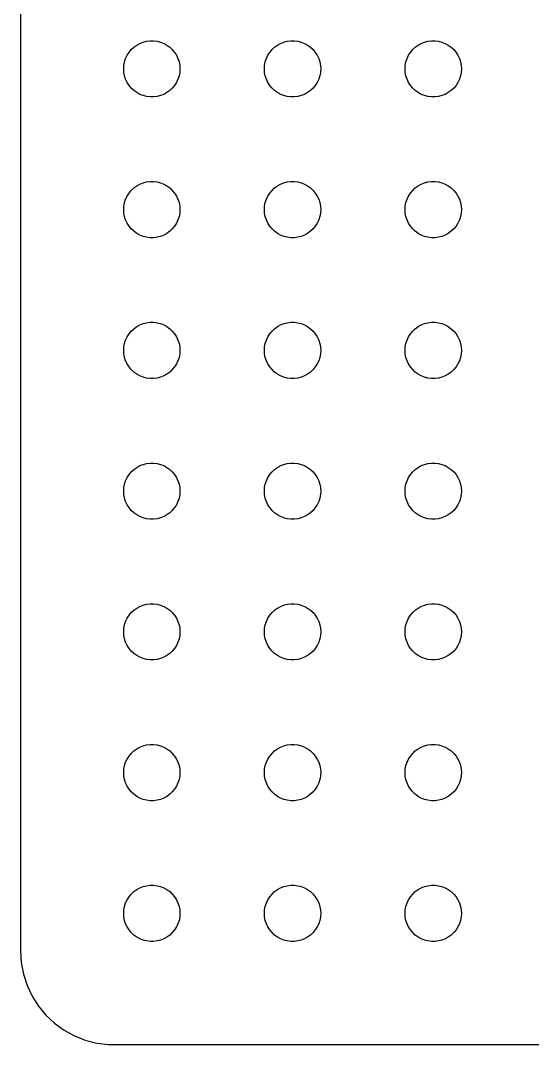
# Model space of a CAD drawing. Header units: metres. Extents: x -112 to 112, y -112 to 112.
# Drawn here: x -112 to -84.7, y -112 to -57.4 of the extents above; entities that cross this region are included whole.
import ezdxf

# ---------------------------------------------------------------- set-up
doc = ezdxf.new("R2010")
doc.units = ezdxf.units.M

msp = doc.modelspace()

# ---------------------------------------------------------------- linework, layer by layer
for p, q in [((-112, 107), (-112, -107)), ((-106.093, -58.9732), (-105.956, -58.8442)), ((-105.956, -58.8442), (-105.804, -58.7335)), ((-105.804, -58.7335), (-105.639, -58.6428)), ((-105.639, -58.6428), (-105.464, -58.5734)), ((-105.464, -58.5734), (-105.281, -58.5266)), ((-105.281, -58.5266), (-105.094, -58.503)), ((-105.094, -58.503), (-104.906, -58.503)), ((-104.906, -58.503), (-104.719, -58.5266)), ((-104.719, -58.5266), (-104.536, -58.5734)), ((-104.536, -58.5734), (-104.361, -58.6428)), ((-104.361, -58.6428), (-104.196, -58.7335)), ((-104.196, -58.7335), (-104.044, -58.8442)), ((-104.044, -58.8442), (-103.907, -58.9732)), ((-98.5934, -58.9732), (-98.4561, -58.8442)), ((-98.4561, -58.8442), (-98.3037, -58.7335)), ((-98.3037, -58.7335), (-98.1387, -58.6428)), ((-98.1387, -58.6428), (-97.9635, -58.5734)), ((-97.9635, -58.5734), (-97.7811, -58.5266)), ((-97.7811, -58.5266), (-97.5942, -58.503)), ((-97.5942, -58.503), (-97.4058, -58.503)), ((-97.4058, -58.503), (-97.2189, -58.5266)), ((-97.2189, -58.5266), (-97.0365, -58.5734)), ((-97.0365, -58.5734), (-96.8613, -58.6428)), ((-96.8613, -58.6428), (-96.6963, -58.7335)), ((-96.6963, -58.7335), (-96.5439, -58.8442)), ((-96.5439, -58.8442), (-96.4065, -58.9732)), ((-91.0934, -58.9732), (-90.9561, -58.8442)), ((-90.9561, -58.8442), (-90.8037, -58.7335)), ((-90.8037, -58.7335), (-90.6387, -58.6428)), ((-90.6387, -58.6428), (-90.4635, -58.5734)), ((-90.4635, -58.5734), (-90.2811, -58.5266)), ((-90.2811, -58.5266), (-90.0942, -58.503)), ((-90.0942, -58.503), (-89.9058, -58.503)), ((-89.9058, -58.503), (-89.7189, -58.5266)), ((-89.7189, -58.5266), (-89.5365, -58.5734)), ((-89.5365, -58.5734), (-89.3613, -58.6428)), ((-89.3613, -58.6428), (-89.1963, -58.7335)), ((-89.1963, -58.7335), (-89.0439, -58.8442)), ((-89.0439, -58.8442), (-88.9065, -58.9732)), ((-106.453, -59.627), (-106.395, -59.4478)), ((-106.395, -59.4478), (-106.314, -59.2774)), ((-106.314, -59.2774), (-106.214, -59.1183)), ((-106.214, -59.1183), (-106.093, -58.9732)), ((-103.907, -58.9732), (-103.786, -59.1183)), ((-103.786, -59.1183), (-103.686, -59.2774)), ((-103.686, -59.2774), (-103.605, -59.4478)), ((-103.605, -59.4478), (-103.547, -59.627)), ((-98.9529, -59.627), (-98.8947, -59.4478)), ((-98.8947, -59.4478), (-98.8145, -59.2774)), ((-98.8145, -59.2774), (-98.7135, -59.1183)), ((-98.7135, -59.1183), (-98.5934, -58.9732)), ((-96.4065, -58.9732), (-96.2865, -59.1183)), ((-96.2865, -59.1183), (-96.1855, -59.2774)), ((-96.1855, -59.2774), (-96.1053, -59.4478)), ((-96.1053, -59.4478), (-96.0471, -59.627)), ((-91.4529, -59.627), (-91.3947, -59.4478)), ((-91.3947, -59.4478), (-91.3145, -59.2774)), ((-91.3145, -59.2774), (-91.2135, -59.1183)), ((-91.2135, -59.1183), (-91.0934, -58.9732)), ((-88.9065, -58.9732), (-88.7865, -59.1183)), ((-88.7865, -59.1183), (-88.6855, -59.2774)), ((-88.6855, -59.2774), (-88.6053, -59.4478)), ((-88.6053, -59.4478), (-88.5471, -59.627)), ((-106.5, -60), (-106.488, -59.812)), ((-106.488, -60.188), (-106.5, -60)), ((-106.488, -59.812), (-106.453, -59.627)), ((-103.547, -59.627), (-103.512, -59.812)), ((-103.512, -59.812), (-103.5, -60)), ((-103.5, -60), (-103.512, -60.188)), ((-99, -60), (-98.9882, -59.812)), ((-98.9882, -60.188), (-99, -60)), ((-98.9882, -59.812), (-98.9529, -59.627)), ((-96.0471, -59.627), (-96.0118, -59.812)), ((-96.0118, -59.812), (-96, -60)), ((-96, -60), (-96.0118, -60.188)), ((-91.5, -60), (-91.4882, -59.812)), ((-91.4882, -60.188), (-91.5, -60)), ((-91.4882, -59.812), (-91.4529, -59.627)), ((-88.5471, -59.627), (-88.5118, -59.812)), ((-88.5118, -59.812), (-88.5, -60)), ((-88.5, -60), (-88.5118, -60.188)), ((-106.453, -60.373), (-106.488, -60.188)), ((-106.395, -60.5522), (-106.453, -60.373)), ((-106.314, -60.7226), (-106.395, -60.5522)), ((-103.605, -60.5522), (-103.686, -60.7226)), ((-103.547, -60.373), (-103.605, -60.5522)), ((-103.512, -60.188), (-103.547, -60.373)), ((-98.9529, -60.373), (-98.9882, -60.188)), ((-98.8947, -60.5522), (-98.9529, -60.373)), ((-98.8145, -60.7226), (-98.8947, -60.5522)), ((-96.1053, -60.5522), (-96.1855, -60.7226)), ((-96.0471, -60.373), (-96.1053, -60.5522)), ((-96.0118, -60.188), (-96.0471, -60.373)), ((-91.4529, -60.373), (-91.4882, -60.188)), ((-91.3947, -60.5522), (-91.4529, -60.373)), ((-91.3145, -60.7226), (-91.3947, -60.5522)), ((-88.6053, -60.5522), (-88.6855, -60.7226)), ((-88.5471, -60.373), (-88.6053, -60.5522)), ((-88.5118, -60.188), (-88.5471, -60.373)), ((-106.214, -60.8817), (-106.314, -60.7226)), ((-106.093, -61.0268), (-106.214, -60.8817)), ((-105.956, -61.1558), (-106.093, -61.0268)), ((-103.907, -61.0268), (-104.044, -61.1558)), ((-103.786, -60.8817), (-103.907, -61.0268)), ((-103.686, -60.7226), (-103.786, -60.8817)), ((-98.7135, -60.8817), (-98.8145, -60.7226)), ((-98.5934, -61.0268), (-98.7135, -60.8817)), ((-98.4561, -61.1558), (-98.5934, -61.0268)), ((-96.4065, -61.0268), (-96.5439, -61.1558)), ((-96.2865, -60.8817), (-96.4065, -61.0268)), ((-96.1855, -60.7226), (-96.2865, -60.8817)), ((-91.2135, -60.8817), (-91.3145, -60.7226)), ((-91.0934, -61.0268), (-91.2135, -60.8817)), ((-90.9561, -61.1558), (-91.0934, -61.0268)), ((-88.9065, -61.0268), (-89.0439, -61.1558)), ((-88.7865, -60.8817), (-88.9065, -61.0268)), ((-88.6855, -60.7226), (-88.7865, -60.8817)), ((-105.804, -61.2665), (-105.956, -61.1558)), ((-105.639, -61.3572), (-105.804, -61.2665)), ((-105.464, -61.4266), (-105.639, -61.3572)), ((-105.281, -61.4734), (-105.464, -61.4266)), ((-105.094, -61.497), (-105.281, -61.4734)), ((-104.906, -61.497), (-105.094, -61.497)), ((-104.719, -61.4734), (-104.906, -61.497)), ((-104.536, -61.4266), (-104.719, -61.4734)), ((-104.361, -61.3572), (-104.536, -61.4266)), ((-104.196, -61.2665), (-104.361, -61.3572)), ((-104.044, -61.1558), (-104.196, -61.2665)), ((-98.3037, -61.2665), (-98.4561, -61.1558)), ((-98.1387, -61.3572), (-98.3037, -61.2665)), ((-97.9635, -61.4266), (-98.1387, -61.3572)), ((-97.7811, -61.4734), (-97.9635, -61.4266)), ((-97.5942, -61.497), (-97.7811, -61.4734)), ((-97.4058, -61.497), (-97.5942, -61.497)), ((-97.2189, -61.4734), (-97.4058, -61.497)), ((-97.0365, -61.4266), (-97.2189, -61.4734)), ((-96.8613, -61.3572), (-97.0365, -61.4266)), ((-96.6963, -61.2665), (-96.8613, -61.3572)), ((-96.5439, -61.1558), (-96.6963, -61.2665)), ((-90.8037, -61.2665), (-90.9561, -61.1558)), ((-90.6387, -61.3572), (-90.8037, -61.2665)), ((-90.4635, -61.4266), (-90.6387, -61.3572)), ((-90.2811, -61.4734), (-90.4635, -61.4266)), ((-90.0942, -61.497), (-90.2811, -61.4734)), ((-89.9058, -61.497), (-90.0942, -61.497)), ((-89.7189, -61.4734), (-89.9058, -61.497)), ((-89.5365, -61.4266), (-89.7189, -61.4734)), ((-89.3613, -61.3572), (-89.5365, -61.4266)), ((-89.1963, -61.2665), (-89.3613, -61.3572)), ((-89.0439, -61.1558), (-89.1963, -61.2665)), ((-105.464, -66.0734), (-105.281, -66.0266)), ((-105.281, -66.0266), (-105.094, -66.003)), ((-105.094, -66.003), (-104.906, -66.003)), ((-104.906, -66.003), (-104.719, -66.0266)), ((-104.719, -66.0266), (-104.536, -66.0734)), ((-97.9635, -66.0734), (-97.7811, -66.0266)), ((-97.7811, -66.0266), (-97.5942, -66.003)), ((-97.5942, -66.003), (-97.4058, -66.003)), ((-97.4058, -66.003), (-97.2189, -66.0266)), ((-97.2189, -66.0266), (-97.0365, -66.0734)), ((-90.4635, -66.0734), (-90.2811, -66.0266)), ((-90.2811, -66.0266), (-90.0942, -66.003)), ((-90.0942, -66.003), (-89.9058, -66.003)), ((-89.9058, -66.003), (-89.7189, -66.0266)), ((-89.7189, -66.0266), (-89.5365, -66.0734)), ((-106.214, -66.6183), (-106.093, -66.4732)), ((-106.093, -66.4732), (-105.956, -66.3442)), ((-105.956, -66.3442), (-105.804, -66.2335)), ((-105.804, -66.2335), (-105.639, -66.1428)), ((-105.639, -66.1428), (-105.464, -66.0734)), ((-104.536, -66.0734), (-104.361, -66.1428)), ((-104.361, -66.1428), (-104.196, -66.2335)), ((-104.196, -66.2335), (-104.044, -66.3442)), ((-104.044, -66.3442), (-103.907, -66.4732)), ((-103.907, -66.4732), (-103.786, -66.6183)), ((-98.7135, -66.6183), (-98.5934, -66.4732)), ((-98.5934, -66.4732), (-98.4561, -66.3442)), ((-98.4561, -66.3442), (-98.3037, -66.2335)), ((-98.3037, -66.2335), (-98.1387, -66.1428)), ((-98.1387, -66.1428), (-97.9635, -66.0734)), ((-97.0365, -66.0734), (-96.8613, -66.1428)), ((-96.8613, -66.1428), (-96.6963, -66.2335)), ((-96.6963, -66.2335), (-96.5439, -66.3442)), ((-96.5439, -66.3442), (-96.4065, -66.4732)), ((-96.4065, -66.4732), (-96.2865, -66.6183)), ((-91.2135, -66.6183), (-91.0934, -66.4732)), ((-91.0934, -66.4732), (-90.9561, -66.3442)), ((-90.9561, -66.3442), (-90.8037, -66.2335)), ((-90.8037, -66.2335), (-90.6387, -66.1428)), ((-90.6387, -66.1428), (-90.4635, -66.0734)), ((-89.5365, -66.0734), (-89.3613, -66.1428)), ((-89.3613, -66.1428), (-89.1963, -66.2335)), ((-89.1963, -66.2335), (-89.0439, -66.3442)), ((-89.0439, -66.3442), (-88.9065, -66.4732)), ((-88.9065, -66.4732), (-88.7865, -66.6183)), ((-106.453, -67.127), (-106.395, -66.9478)), ((-106.395, -66.9478), (-106.314, -66.7774)), ((-106.314, -66.7774), (-106.214, -66.6183)), ((-103.786, -66.6183), (-103.686, -66.7774)), ((-103.686, -66.7774), (-103.605, -66.9478)), ((-103.605, -66.9478), (-103.547, -67.127)), ((-98.9529, -67.127), (-98.8947, -66.9478)), ((-98.8947, -66.9478), (-98.8145, -66.7774)), ((-98.8145, -66.7774), (-98.7135, -66.6183)), ((-96.2865, -66.6183), (-96.1855, -66.7774)), ((-96.1855, -66.7774), (-96.1053, -66.9478)), ((-96.1053, -66.9478), (-96.0471, -67.127)), ((-91.4529, -67.127), (-91.3947, -66.9478)), ((-91.3947, -66.9478), (-91.3145, -66.7774)), ((-91.3145, -66.7774), (-91.2135, -66.6183)), ((-88.7865, -66.6183), (-88.6855, -66.7774)), ((-88.6855, -66.7774), (-88.6053, -66.9478)), ((-88.6053, -66.9478), (-88.5471, -67.127)), ((-106.5, -67.5), (-106.488, -67.312)), ((-106.488, -67.688), (-106.5, -67.5)), ((-106.488, -67.312), (-106.453, -67.127)), ((-103.547, -67.127), (-103.512, -67.312)), ((-103.512, -67.312), (-103.5, -67.5)), ((-103.5, -67.5), (-103.512, -67.688)), ((-99, -67.5), (-98.9882, -67.312)), ((-98.9882, -67.688), (-99, -67.5)), ((-98.9882, -67.312), (-98.9529, -67.127)), ((-96.0471, -67.127), (-96.0118, -67.312)), ((-96.0118, -67.312), (-96, -67.5)), ((-96, -67.5), (-96.0118, -67.688)), ((-91.5, -67.5), (-91.4882, -67.312)), ((-91.4882, -67.688), (-91.5, -67.5)), ((-91.4882, -67.312), (-91.4529, -67.127)), ((-88.5471, -67.127), (-88.5118, -67.312)), ((-88.5118, -67.312), (-88.5, -67.5)), ((-88.5, -67.5), (-88.5118, -67.688)), ((-106.453, -67.873), (-106.488, -67.688)), ((-106.395, -68.0522), (-106.453, -67.873)), ((-106.314, -68.2226), (-106.395, -68.0522)), ((-103.605, -68.0522), (-103.686, -68.2226)), ((-103.547, -67.873), (-103.605, -68.0522)), ((-103.512, -67.688), (-103.547, -67.873)), ((-98.9529, -67.873), (-98.9882, -67.688)), ((-98.8947, -68.0522), (-98.9529, -67.873)), ((-98.8145, -68.2226), (-98.8947, -68.0522)), ((-96.1053, -68.0522), (-96.1855, -68.2226)), ((-96.0471, -67.873), (-96.1053, -68.0522)), ((-96.0118, -67.688), (-96.0471, -67.873)), ((-91.4529, -67.873), (-91.4882, -67.688)), ((-91.3947, -68.0522), (-91.4529, -67.873)), ((-91.3145, -68.2226), (-91.3947, -68.0522)), ((-88.6053, -68.0522), (-88.6855, -68.2226)), ((-88.5471, -67.873), (-88.6053, -68.0522)), ((-88.5118, -67.688), (-88.5471, -67.873)), ((-106.214, -68.3817), (-106.314, -68.2226)), ((-106.093, -68.5268), (-106.214, -68.3817)), ((-105.956, -68.6558), (-106.093, -68.5268)), ((-105.804, -68.7665), (-105.956, -68.6558)), ((-104.044, -68.6558), (-104.196, -68.7665)), ((-103.907, -68.5268), (-104.044, -68.6558)), ((-103.786, -68.3817), (-103.907, -68.5268)), ((-103.686, -68.2226), (-103.786, -68.3817)), ((-98.7135, -68.3817), (-98.8145, -68.2226)), ((-98.5934, -68.5268), (-98.7135, -68.3817)), ((-98.4561, -68.6558), (-98.5934, -68.5268)), ((-98.3037, -68.7665), (-98.4561, -68.6558)), ((-96.5439, -68.6558), (-96.6963, -68.7665)), ((-96.4065, -68.5268), (-96.5439, -68.6558)), ((-96.2865, -68.3817), (-96.4065, -68.5268)), ((-96.1855, -68.2226), (-96.2865, -68.3817)), ((-91.2135, -68.3817), (-91.3145, -68.2226)), ((-91.0934, -68.5268), (-91.2135, -68.3817)), ((-90.9561, -68.6558), (-91.0934, -68.5268)), ((-90.8037, -68.7665), (-90.9561, -68.6558)), ((-89.0439, -68.6558), (-89.1963, -68.7665)), ((-88.9065, -68.5268), (-89.0439, -68.6558)), ((-88.7865, -68.3817), (-88.9065, -68.5268)), ((-88.6855, -68.2226), (-88.7865, -68.3817)), ((-105.639, -68.8572), (-105.804, -68.7665)), ((-105.464, -68.9266), (-105.639, -68.8572)), ((-105.281, -68.9734), (-105.464, -68.9266)), ((-105.094, -68.997), (-105.281, -68.9734)), ((-104.906, -68.997), (-105.094, -68.997)), ((-104.719, -68.9734), (-104.906, -68.997)), ((-104.536, -68.9266), (-104.719, -68.9734)), ((-104.361, -68.8572), (-104.536, -68.9266)), ((-104.196, -68.7665), (-104.361, -68.8572)), ((-98.1387, -68.8572), (-98.3037, -68.7665)), ((-97.9635, -68.9266), (-98.1387, -68.8572)), ((-97.7811, -68.9734), (-97.9635, -68.9266)), ((-97.5942, -68.997), (-97.7811, -68.9734)), ((-97.4058, -68.997), (-97.5942, -68.997)), ((-97.2189, -68.9734), (-97.4058, -68.997)), ((-97.0365, -68.9266), (-97.2189, -68.9734)), ((-96.8613, -68.8572), (-97.0365, -68.9266)), ((-96.6963, -68.7665), (-96.8613, -68.8572)), ((-90.6387, -68.8572), (-90.8037, -68.7665)), ((-90.4635, -68.9266), (-90.6387, -68.8572)), ((-90.2811, -68.9734), (-90.4635, -68.9266)), ((-90.0942, -68.997), (-90.2811, -68.9734)), ((-89.9058, -68.997), (-90.0942, -68.997)), ((-89.7189, -68.9734), (-89.9058, -68.997)), ((-89.5365, -68.9266), (-89.7189, -68.9734)), ((-89.3613, -68.8572), (-89.5365, -68.9266)), ((-89.1963, -68.7665), (-89.3613, -68.8572)), ((-105.804, -73.7335), (-105.639, -73.6428)), ((-105.639, -73.6428), (-105.464, -73.5734)), ((-105.464, -73.5734), (-105.281, -73.5266)), ((-105.281, -73.5266), (-105.094, -73.503)), ((-105.094, -73.503), (-104.906, -73.503)), ((-104.906, -73.503), (-104.719, -73.5266)), ((-104.719, -73.5266), (-104.536, -73.5734)), ((-104.536, -73.5734), (-104.361, -73.6428)), ((-104.361, -73.6428), (-104.196, -73.7335)), ((-98.3037, -73.7335), (-98.1387, -73.6428)), ((-98.1387, -73.6428), (-97.9635, -73.5734)), ((-97.9635, -73.5734), (-97.7811, -73.5266)), ((-97.7811, -73.5266), (-97.5942, -73.503)), ((-97.5942, -73.503), (-97.4058, -73.503)), ((-97.4058, -73.503), (-97.2189, -73.5266)), ((-97.2189, -73.5266), (-97.0365, -73.5734)), ((-97.0365, -73.5734), (-96.8613, -73.6428)), ((-96.8613, -73.6428), (-96.6963, -73.7335)), ((-90.8037, -73.7335), (-90.6387, -73.6428)), ((-90.6387, -73.6428), (-90.4635, -73.5734)), ((-90.4635, -73.5734), (-90.2811, -73.5266)), ((-90.2811, -73.5266), (-90.0942, -73.503)), ((-90.0942, -73.503), (-89.9058, -73.503)), ((-89.9058, -73.503), (-89.7189, -73.5266)), ((-89.7189, -73.5266), (-89.5365, -73.5734)), ((-89.5365, -73.5734), (-89.3613, -73.6428)), ((-89.3613, -73.6428), (-89.1963, -73.7335)), ((-106.314, -74.2774), (-106.214, -74.1183)), ((-106.214, -74.1183), (-106.093, -73.9732)), ((-106.093, -73.9732), (-105.956, -73.8442)), ((-105.956, -73.8442), (-105.804, -73.7335)), ((-104.196, -73.7335), (-104.044, -73.8442)), ((-104.044, -73.8442), (-103.907, -73.9732)), ((-103.907, -73.9732), (-103.786, -74.1183)), ((-103.786, -74.1183), (-103.686, -74.2774)), ((-98.8145, -74.2774), (-98.7135, -74.1183)), ((-98.7135, -74.1183), (-98.5934, -73.9732)), ((-98.5934, -73.9732), (-98.4561, -73.8442)), ((-98.4561, -73.8442), (-98.3037, -73.7335)), ((-96.6963, -73.7335), (-96.5439, -73.8442)), ((-96.5439, -73.8442), (-96.4065, -73.9732)), ((-96.4065, -73.9732), (-96.2865, -74.1183)), ((-96.2865, -74.1183), (-96.1855, -74.2774)), ((-91.3145, -74.2774), (-91.2135, -74.1183)), ((-91.2135, -74.1183), (-91.0934, -73.9732)), ((-91.0934, -73.9732), (-90.9561, -73.8442)), ((-90.9561, -73.8442), (-90.8037, -73.7335)), ((-89.1963, -73.7335), (-89.0439, -73.8442)), ((-89.0439, -73.8442), (-88.9065, -73.9732)), ((-88.9065, -73.9732), (-88.7865, -74.1183)), ((-88.7865, -74.1183), (-88.6855, -74.2774)), ((-106.488, -74.812), (-106.453, -74.627)), ((-106.453, -74.627), (-106.395, -74.4478)), ((-106.395, -74.4478), (-106.314, -74.2774)), ((-103.686, -74.2774), (-103.605, -74.4478)), ((-103.605, -74.4478), (-103.547, -74.627)), ((-103.547, -74.627), (-103.512, -74.812)), ((-98.9882, -74.812), (-98.9529, -74.627)), ((-98.9529, -74.627), (-98.8947, -74.4478)), ((-98.8947, -74.4478), (-98.8145, -74.2774)), ((-96.1855, -74.2774), (-96.1053, -74.4478)), ((-96.1053, -74.4478), (-96.0471, -74.627)), ((-96.0471, -74.627), (-96.0118, -74.812)), ((-91.4882, -74.812), (-91.4529, -74.627)), ((-91.4529, -74.627), (-91.3947, -74.4478)), ((-91.3947, -74.4478), (-91.3145, -74.2774)), ((-88.6855, -74.2774), (-88.6053, -74.4478)), ((-88.6053, -74.4478), (-88.5471, -74.627)), ((-88.5471, -74.627), (-88.5118, -74.812)), ((-106.5, -75), (-106.488, -74.812)), ((-106.488, -75.188), (-106.5, -75)), ((-106.453, -75.373), (-106.488, -75.188)), ((-103.512, -75.188), (-103.547, -75.373)), ((-103.512, -74.812), (-103.5, -75)), ((-103.5, -75), (-103.512, -75.188)), ((-99, -75), (-98.9882, -74.812)), ((-98.9882, -75.188), (-99, -75)), ((-98.9529, -75.373), (-98.9882, -75.188)), ((-96.0118, -75.188), (-96.0471, -75.373)), ((-96.0118, -74.812), (-96, -75)), ((-96, -75), (-96.0118, -75.188)), ((-91.5, -75), (-91.4882, -74.812)), ((-91.4882, -75.188), (-91.5, -75)), ((-91.4529, -75.373), (-91.4882, -75.188)), ((-88.5118, -75.188), (-88.5471, -75.373)), ((-88.5118, -74.812), (-88.5, -75)), ((-88.5, -75), (-88.5118, -75.188)), ((-106.395, -75.5522), (-106.453, -75.373)), ((-106.314, -75.7226), (-106.395, -75.5522)), ((-106.214, -75.8817), (-106.314, -75.7226)), ((-103.686, -75.7226), (-103.786, -75.8817)), ((-103.605, -75.5522), (-103.686, -75.7226)), ((-103.547, -75.373), (-103.605, -75.5522)), ((-98.8947, -75.5522), (-98.9529, -75.373)), ((-98.8145, -75.7226), (-98.8947, -75.5522)), ((-98.7135, -75.8817), (-98.8145, -75.7226)), ((-96.1855, -75.7226), (-96.2865, -75.8817)), ((-96.1053, -75.5522), (-96.1855, -75.7226)), ((-96.0471, -75.373), (-96.1053, -75.5522)), ((-91.3947, -75.5522), (-91.4529, -75.373)), ((-91.3145, -75.7226), (-91.3947, -75.5522)), ((-91.2135, -75.8817), (-91.3145, -75.7226)), ((-88.6855, -75.7226), (-88.7865, -75.8817)), ((-88.6053, -75.5522), (-88.6855, -75.7226)), ((-88.5471, -75.373), (-88.6053, -75.5522)), ((-106.093, -76.0268), (-106.214, -75.8817)), ((-105.956, -76.1558), (-106.093, -76.0268)), ((-105.804, -76.2665), (-105.956, -76.1558)), ((-105.639, -76.3572), (-105.804, -76.2665)), ((-105.464, -76.4266), (-105.639, -76.3572)), ((-104.361, -76.3572), (-104.536, -76.4266)), ((-104.196, -76.2665), (-104.361, -76.3572)), ((-104.044, -76.1558), (-104.196, -76.2665)), ((-103.907, -76.0268), (-104.044, -76.1558)), ((-103.786, -75.8817), (-103.907, -76.0268)), ((-98.5934, -76.0268), (-98.7135, -75.8817)), ((-98.4561, -76.1558), (-98.5934, -76.0268)), ((-98.3037, -76.2665), (-98.4561, -76.1558)), ((-98.1387, -76.3572), (-98.3037, -76.2665)), ((-97.9635, -76.4266), (-98.1387, -76.3572)), ((-96.8613, -76.3572), (-97.0365, -76.4266)), ((-96.6963, -76.2665), (-96.8613, -76.3572)), ((-96.5439, -76.1558), (-96.6963, -76.2665)), ((-96.4065, -76.0268), (-96.5439, -76.1558)), ((-96.2865, -75.8817), (-96.4065, -76.0268)), ((-91.0934, -76.0268), (-91.2135, -75.8817)), ((-90.9561, -76.1558), (-91.0934, -76.0268)), ((-90.8037, -76.2665), (-90.9561, -76.1558)), ((-90.6387, -76.3572), (-90.8037, -76.2665)), ((-90.4635, -76.4266), (-90.6387, -76.3572)), ((-89.3613, -76.3572), (-89.5365, -76.4266)), ((-89.1963, -76.2665), (-89.3613, -76.3572)), ((-89.0439, -76.1558), (-89.1963, -76.2665)), ((-88.9065, -76.0268), (-89.0439, -76.1558)), ((-88.7865, -75.8817), (-88.9065, -76.0268)), ((-105.281, -76.4734), (-105.464, -76.4266)), ((-105.094, -76.497), (-105.281, -76.4734)), ((-104.906, -76.497), (-105.094, -76.497)), ((-104.719, -76.4734), (-104.906, -76.497)), ((-104.536, -76.4266), (-104.719, -76.4734)), ((-97.7811, -76.4734), (-97.9635, -76.4266)), ((-97.5942, -76.497), (-97.7811, -76.4734)), ((-97.4058, -76.497), (-97.5942, -76.497)), ((-97.2189, -76.4734), (-97.4058, -76.497)), ((-97.0365, -76.4266), (-97.2189, -76.4734)), ((-90.2811, -76.4734), (-90.4635, -76.4266)), ((-90.0942, -76.497), (-90.2811, -76.4734)), ((-89.9058, -76.497), (-90.0942, -76.497)), ((-89.7189, -76.4734), (-89.9058, -76.497)), ((-89.5365, -76.4266), (-89.7189, -76.4734)), ((-105.956, -81.3442), (-105.804, -81.2335)), ((-105.804, -81.2335), (-105.639, -81.1428)), ((-105.639, -81.1428), (-105.464, -81.0734)), ((-105.464, -81.0734), (-105.281, -81.0266)), ((-105.281, -81.0266), (-105.094, -81.003)), ((-105.094, -81.003), (-104.906, -81.003)), ((-104.906, -81.003), (-104.719, -81.0266)), ((-104.719, -81.0266), (-104.536, -81.0734)), ((-104.536, -81.0734), (-104.361, -81.1428)), ((-104.361, -81.1428), (-104.196, -81.2335)), ((-104.196, -81.2335), (-104.044, -81.3442)), ((-98.4561, -81.3442), (-98.3037, -81.2335)), ((-98.3037, -81.2335), (-98.1387, -81.1428)), ((-98.1387, -81.1428), (-97.9635, -81.0734)), ((-97.9635, -81.0734), (-97.7811, -81.0266)), ((-97.7811, -81.0266), (-97.5942, -81.003)), ((-97.5942, -81.003), (-97.4058, -81.003)), ((-97.4058, -81.003), (-97.2189, -81.0266)), ((-97.2189, -81.0266), (-97.0365, -81.0734)), ((-97.0365, -81.0734), (-96.8613, -81.1428)), ((-96.8613, -81.1428), (-96.6963, -81.2335)), ((-96.6963, -81.2335), (-96.5439, -81.3442)), ((-90.9561, -81.3442), (-90.8037, -81.2335)), ((-90.8037, -81.2335), (-90.6387, -81.1428)), ((-90.6387, -81.1428), (-90.4635, -81.0734)), ((-90.4635, -81.0734), (-90.2811, -81.0266)), ((-90.2811, -81.0266), (-90.0942, -81.003)), ((-90.0942, -81.003), (-89.9058, -81.003)), ((-89.9058, -81.003), (-89.7189, -81.0266)), ((-89.7189, -81.0266), (-89.5365, -81.0734)), ((-89.5365, -81.0734), (-89.3613, -81.1428)), ((-89.3613, -81.1428), (-89.1963, -81.2335)), ((-89.1963, -81.2335), (-89.0439, -81.3442)), ((-106.395, -81.9478), (-106.314, -81.7774)), ((-106.314, -81.7774), (-106.214, -81.6183)), ((-106.214, -81.6183), (-106.093, -81.4732)), ((-106.093, -81.4732), (-105.956, -81.3442)), ((-104.044, -81.3442), (-103.907, -81.4732)), ((-103.907, -81.4732), (-103.786, -81.6183)), ((-103.786, -81.6183), (-103.686, -81.7774)), ((-103.686, -81.7774), (-103.605, -81.9478)), ((-98.8947, -81.9478), (-98.8145, -81.7774)), ((-98.8145, -81.7774), (-98.7135, -81.6183)), ((-98.7135, -81.6183), (-98.5934, -81.4732)), ((-98.5934, -81.4732), (-98.4561, -81.3442)), ((-96.5439, -81.3442), (-96.4065, -81.4732)), ((-96.4065, -81.4732), (-96.2865, -81.6183)), ((-96.2865, -81.6183), (-96.1855, -81.7774)), ((-96.1855, -81.7774), (-96.1053, -81.9478)), ((-91.3947, -81.9478), (-91.3145, -81.7774)), ((-91.3145, -81.7774), (-91.2135, -81.6183)), ((-91.2135, -81.6183), (-91.0934, -81.4732)), ((-91.0934, -81.4732), (-90.9561, -81.3442)), ((-89.0439, -81.3442), (-88.9065, -81.4732)), ((-88.9065, -81.4732), (-88.7865, -81.6183)), ((-88.7865, -81.6183), (-88.6855, -81.7774)), ((-88.6855, -81.7774), (-88.6053, -81.9478)), ((-106.5, -82.5), (-106.488, -82.312)), ((-106.488, -82.312), (-106.453, -82.127)), ((-106.453, -82.127), (-106.395, -81.9478)), ((-103.605, -81.9478), (-103.547, -82.127)), ((-103.547, -82.127), (-103.512, -82.312)), ((-103.512, -82.312), (-103.5, -82.5)), ((-99, -82.5), (-98.9882, -82.312)), ((-98.9882, -82.312), (-98.9529, -82.127)), ((-98.9529, -82.127), (-98.8947, -81.9478)), ((-96.1053, -81.9478), (-96.0471, -82.127)), ((-96.0471, -82.127), (-96.0118, -82.312)), ((-96.0118, -82.312), (-96, -82.5)), ((-91.5, -82.5), (-91.4882, -82.312)), ((-91.4882, -82.312), (-91.4529, -82.127)), ((-91.4529, -82.127), (-91.3947, -81.9478)), ((-88.6053, -81.9478), (-88.5471, -82.127)), ((-88.5471, -82.127), (-88.5118, -82.312)), ((-88.5118, -82.312), (-88.5, -82.5)), ((-106.488, -82.688), (-106.5, -82.5)), ((-106.453, -82.873), (-106.488, -82.688)), ((-106.395, -83.0522), (-106.453, -82.873)), ((-103.547, -82.873), (-103.605, -83.0522)), ((-103.512, -82.688), (-103.547, -82.873)), ((-103.5, -82.5), (-103.512, -82.688)), ((-98.9882, -82.688), (-99, -82.5)), ((-98.9529, -82.873), (-98.9882, -82.688)), ((-98.8947, -83.0522), (-98.9529, -82.873)), ((-96.0471, -82.873), (-96.1053, -83.0522)), ((-96.0118, -82.688), (-96.0471, -82.873)), ((-96, -82.5), (-96.0118, -82.688)), ((-91.4882, -82.688), (-91.5, -82.5)), ((-91.4529, -82.873), (-91.4882, -82.688)), ((-91.3947, -83.0522), (-91.4529, -82.873)), ((-88.5471, -82.873), (-88.6053, -83.0522)), ((-88.5118, -82.688), (-88.5471, -82.873)), ((-88.5, -82.5), (-88.5118, -82.688)), ((-106.314, -83.2226), (-106.395, -83.0522)), ((-106.214, -83.3817), (-106.314, -83.2226)), ((-106.093, -83.5268), (-106.214, -83.3817)), ((-103.786, -83.3817), (-103.907, -83.5268)), ((-103.686, -83.2226), (-103.786, -83.3817)), ((-103.605, -83.0522), (-103.686, -83.2226)), ((-98.8145, -83.2226), (-98.8947, -83.0522)), ((-98.7135, -83.3817), (-98.8145, -83.2226)), ((-98.5934, -83.5268), (-98.7135, -83.3817)), ((-96.2865, -83.3817), (-96.4065, -83.5268)), ((-96.1855, -83.2226), (-96.2865, -83.3817)), ((-96.1053, -83.0522), (-96.1855, -83.2226)), ((-91.3145, -83.2226), (-91.3947, -83.0522)), ((-91.2135, -83.3817), (-91.3145, -83.2226)), ((-91.0934, -83.5268), (-91.2135, -83.3817)), ((-88.7865, -83.3817), (-88.9065, -83.5268)), ((-88.6855, -83.2226), (-88.7865, -83.3817)), ((-88.6053, -83.0522), (-88.6855, -83.2226)), ((-105.956, -83.6558), (-106.093, -83.5268)), ((-105.804, -83.7665), (-105.956, -83.6558)), ((-105.639, -83.8572), (-105.804, -83.7665)), ((-105.464, -83.9266), (-105.639, -83.8572)), ((-105.281, -83.9734), (-105.464, -83.9266)), ((-105.094, -83.997), (-105.281, -83.9734)), ((-104.906, -83.997), (-105.094, -83.997)), ((-104.719, -83.9734), (-104.906, -83.997)), ((-104.536, -83.9266), (-104.719, -83.9734)), ((-104.361, -83.8572), (-104.536, -83.9266)), ((-104.196, -83.7665), (-104.361, -83.8572)), ((-104.044, -83.6558), (-104.196, -83.7665)), ((-103.907, -83.5268), (-104.044, -83.6558)), ((-98.4561, -83.6558), (-98.5934, -83.5268)), ((-98.3037, -83.7665), (-98.4561, -83.6558)), ((-98.1387, -83.8572), (-98.3037, -83.7665)), ((-97.9635, -83.9266), (-98.1387, -83.8572)), ((-97.7811, -83.9734), (-97.9635, -83.9266)), ((-97.5942, -83.997), (-97.7811, -83.9734)), ((-97.4058, -83.997), (-97.5942, -83.997)), ((-97.2189, -83.9734), (-97.4058, -83.997)), ((-97.0365, -83.9266), (-97.2189, -83.9734)), ((-96.8613, -83.8572), (-97.0365, -83.9266)), ((-96.6963, -83.7665), (-96.8613, -83.8572)), ((-96.5439, -83.6558), (-96.6963, -83.7665)), ((-96.4065, -83.5268), (-96.5439, -83.6558)), ((-90.9561, -83.6558), (-91.0934, -83.5268)), ((-90.8037, -83.7665), (-90.9561, -83.6558)), ((-90.6387, -83.8572), (-90.8037, -83.7665)), ((-90.4635, -83.9266), (-90.6387, -83.8572)), ((-90.2811, -83.9734), (-90.4635, -83.9266)), ((-90.0942, -83.997), (-90.2811, -83.9734)), ((-89.9058, -83.997), (-90.0942, -83.997)), ((-89.7189, -83.9734), (-89.9058, -83.997)), ((-89.5365, -83.9266), (-89.7189, -83.9734)), ((-89.3613, -83.8572), (-89.5365, -83.9266)), ((-89.1963, -83.7665), (-89.3613, -83.8572)), ((-89.0439, -83.6558), (-89.1963, -83.7665)), ((-88.9065, -83.5268), (-89.0439, -83.6558)), ((-106.093, -88.9732), (-105.956, -88.8442)), ((-105.956, -88.8442), (-105.804, -88.7335)), ((-105.804, -88.7335), (-105.639, -88.6428)), ((-105.639, -88.6428), (-105.464, -88.5734)), ((-105.464, -88.5734), (-105.281, -88.5266)), ((-105.281, -88.5266), (-105.094, -88.503)), ((-105.094, -88.503), (-104.906, -88.503)), ((-104.906, -88.503), (-104.719, -88.5266)), ((-104.719, -88.5266), (-104.536, -88.5734)), ((-104.536, -88.5734), (-104.361, -88.6428)), ((-104.361, -88.6428), (-104.196, -88.7335)), ((-104.196, -88.7335), (-104.044, -88.8442)), ((-104.044, -88.8442), (-103.907, -88.9732)), ((-98.5934, -88.9732), (-98.4561, -88.8442)), ((-98.4561, -88.8442), (-98.3037, -88.7335)), ((-98.3037, -88.7335), (-98.1387, -88.6428)), ((-98.1387, -88.6428), (-97.9635, -88.5734)), ((-97.9635, -88.5734), (-97.7811, -88.5266)), ((-97.7811, -88.5266), (-97.5942, -88.503)), ((-97.5942, -88.503), (-97.4058, -88.503)), ((-97.4058, -88.503), (-97.2189, -88.5266)), ((-97.2189, -88.5266), (-97.0365, -88.5734)), ((-97.0365, -88.5734), (-96.8613, -88.6428)), ((-96.8613, -88.6428), (-96.6963, -88.7335)), ((-96.6963, -88.7335), (-96.5439, -88.8442)), ((-96.5439, -88.8442), (-96.4065, -88.9732)), ((-91.0934, -88.9732), (-90.9561, -88.8442)), ((-90.9561, -88.8442), (-90.8037, -88.7335)), ((-90.8037, -88.7335), (-90.6387, -88.6428)), ((-90.6387, -88.6428), (-90.4635, -88.5734)), ((-90.4635, -88.5734), (-90.2811, -88.5266)), ((-90.2811, -88.5266), (-90.0942, -88.503)), ((-90.0942, -88.503), (-89.9058, -88.503)), ((-89.9058, -88.503), (-89.7189, -88.5266)), ((-89.7189, -88.5266), (-89.5365, -88.5734)), ((-89.5365, -88.5734), (-89.3613, -88.6428)), ((-89.3613, -88.6428), (-89.1963, -88.7335)), ((-89.1963, -88.7335), (-89.0439, -88.8442)), ((-89.0439, -88.8442), (-88.9065, -88.9732)), ((-106.453, -89.627), (-106.395, -89.4478)), ((-106.395, -89.4478), (-106.314, -89.2774)), ((-106.314, -89.2774), (-106.214, -89.1183)), ((-106.214, -89.1183), (-106.093, -88.9732)), ((-103.907, -88.9732), (-103.786, -89.1183)), ((-103.786, -89.1183), (-103.686, -89.2774)), ((-103.686, -89.2774), (-103.605, -89.4478)), ((-103.605, -89.4478), (-103.547, -89.627)), ((-98.9529, -89.627), (-98.8947, -89.4478)), ((-98.8947, -89.4478), (-98.8145, -89.2774)), ((-98.8145, -89.2774), (-98.7135, -89.1183)), ((-98.7135, -89.1183), (-98.5934, -88.9732)), ((-96.4065, -88.9732), (-96.2865, -89.1183)), ((-96.2865, -89.1183), (-96.1855, -89.2774)), ((-96.1855, -89.2774), (-96.1053, -89.4478)), ((-96.1053, -89.4478), (-96.0471, -89.627)), ((-91.4529, -89.627), (-91.3947, -89.4478)), ((-91.3947, -89.4478), (-91.3145, -89.2774)), ((-91.3145, -89.2774), (-91.2135, -89.1183)), ((-91.2135, -89.1183), (-91.0934, -88.9732)), ((-88.9065, -88.9732), (-88.7865, -89.1183)), ((-88.7865, -89.1183), (-88.6855, -89.2774)), ((-88.6855, -89.2774), (-88.6053, -89.4478)), ((-88.6053, -89.4478), (-88.5471, -89.627)), ((-106.5, -90), (-106.488, -89.812)), ((-106.488, -90.188), (-106.5, -90)), ((-106.488, -89.812), (-106.453, -89.627)), ((-103.547, -89.627), (-103.512, -89.812)), ((-103.512, -89.812), (-103.5, -90)), ((-103.5, -90), (-103.512, -90.188)), ((-99, -90), (-98.9882, -89.812)), ((-98.9882, -90.188), (-99, -90)), ((-98.9882, -89.812), (-98.9529, -89.627)), ((-96.0471, -89.627), (-96.0118, -89.812)), ((-96.0118, -89.812), (-96, -90)), ((-96, -90), (-96.0118, -90.188)), ((-91.5, -90), (-91.4882, -89.812)), ((-91.4882, -90.188), (-91.5, -90)), ((-91.4882, -89.812), (-91.4529, -89.627)), ((-88.5471, -89.627), (-88.5118, -89.812)), ((-88.5118, -89.812), (-88.5, -90)), ((-88.5, -90), (-88.5118, -90.188)), ((-106.453, -90.373), (-106.488, -90.188)), ((-106.395, -90.5522), (-106.453, -90.373)), ((-106.314, -90.7226), (-106.395, -90.5522)), ((-103.605, -90.5522), (-103.686, -90.7226)), ((-103.547, -90.373), (-103.605, -90.5522)), ((-103.512, -90.188), (-103.547, -90.373)), ((-98.9529, -90.373), (-98.9882, -90.188)), ((-98.8947, -90.5522), (-98.9529, -90.373)), ((-98.8145, -90.7226), (-98.8947, -90.5522)), ((-96.1053, -90.5522), (-96.1855, -90.7226)), ((-96.0471, -90.373), (-96.1053, -90.5522)), ((-96.0118, -90.188), (-96.0471, -90.373)), ((-91.4529, -90.373), (-91.4882, -90.188)), ((-91.3947, -90.5522), (-91.4529, -90.373)), ((-91.3145, -90.7226), (-91.3947, -90.5522)), ((-88.6053, -90.5522), (-88.6855, -90.7226)), ((-88.5471, -90.373), (-88.6053, -90.5522)), ((-88.5118, -90.188), (-88.5471, -90.373)), ((-106.214, -90.8817), (-106.314, -90.7226)), ((-106.093, -91.0268), (-106.214, -90.8817)), ((-105.956, -91.1558), (-106.093, -91.0268)), ((-103.907, -91.0268), (-104.044, -91.1558)), ((-103.786, -90.8817), (-103.907, -91.0268)), ((-103.686, -90.7226), (-103.786, -90.8817)), ((-98.7135, -90.8817), (-98.8145, -90.7226)), ((-98.5934, -91.0268), (-98.7135, -90.8817)), ((-98.4561, -91.1558), (-98.5934, -91.0268)), ((-96.4065, -91.0268), (-96.5439, -91.1558)), ((-96.2865, -90.8817), (-96.4065, -91.0268)), ((-96.1855, -90.7226), (-96.2865, -90.8817)), ((-91.2135, -90.8817), (-91.3145, -90.7226)), ((-91.0934, -91.0268), (-91.2135, -90.8817)), ((-90.9561, -91.1558), (-91.0934, -91.0268)), ((-88.9065, -91.0268), (-89.0439, -91.1558)), ((-88.7865, -90.8817), (-88.9065, -91.0268)), ((-88.6855, -90.7226), (-88.7865, -90.8817)), ((-105.804, -91.2665), (-105.956, -91.1558)), ((-105.639, -91.3572), (-105.804, -91.2665)), ((-105.464, -91.4266), (-105.639, -91.3572)), ((-105.281, -91.4734), (-105.464, -91.4266)), ((-105.094, -91.497), (-105.281, -91.4734)), ((-104.906, -91.497), (-105.094, -91.497)), ((-104.719, -91.4734), (-104.906, -91.497)), ((-104.536, -91.4266), (-104.719, -91.4734)), ((-104.361, -91.3572), (-104.536, -91.4266)), ((-104.196, -91.2665), (-104.361, -91.3572)), ((-104.044, -91.1558), (-104.196, -91.2665)), ((-98.3037, -91.2665), (-98.4561, -91.1558)), ((-98.1387, -91.3572), (-98.3037, -91.2665)), ((-97.9635, -91.4266), (-98.1387, -91.3572)), ((-97.7811, -91.4734), (-97.9635, -91.4266)), ((-97.5942, -91.497), (-97.7811, -91.4734)), ((-97.4058, -91.497), (-97.5942, -91.497)), ((-97.2189, -91.4734), (-97.4058, -91.497)), ((-97.0365, -91.4266), (-97.2189, -91.4734)), ((-96.8613, -91.3572), (-97.0365, -91.4266)), ((-96.6963, -91.2665), (-96.8613, -91.3572)), ((-96.5439, -91.1558), (-96.6963, -91.2665)), ((-90.8037, -91.2665), (-90.9561, -91.1558)), ((-90.6387, -91.3572), (-90.8037, -91.2665)), ((-90.4635, -91.4266), (-90.6387, -91.3572)), ((-90.2811, -91.4734), (-90.4635, -91.4266)), ((-90.0942, -91.497), (-90.2811, -91.4734)), ((-89.9058, -91.497), (-90.0942, -91.497)), ((-89.7189, -91.4734), (-89.9058, -91.497)), ((-89.5365, -91.4266), (-89.7189, -91.4734)), ((-89.3613, -91.3572), (-89.5365, -91.4266)), ((-89.1963, -91.2665), (-89.3613, -91.3572)), ((-89.0439, -91.1558), (-89.1963, -91.2665)), ((-105.464, -96.0734), (-105.281, -96.0266)), ((-105.281, -96.0266), (-105.094, -96.003)), ((-105.094, -96.003), (-104.906, -96.003)), ((-104.906, -96.003), (-104.719, -96.0266)), ((-104.719, -96.0266), (-104.536, -96.0734)), ((-97.9635, -96.0734), (-97.7811, -96.0266)), ((-97.7811, -96.0266), (-97.5942, -96.003)), ((-97.5942, -96.003), (-97.4058, -96.003)), ((-97.4058, -96.003), (-97.2189, -96.0266)), ((-97.2189, -96.0266), (-97.0365, -96.0734)), ((-90.4635, -96.0734), (-90.2811, -96.0266)), ((-90.2811, -96.0266), (-90.0942, -96.003)), ((-90.0942, -96.003), (-89.9058, -96.003)), ((-89.9058, -96.003), (-89.7189, -96.0266)), ((-89.7189, -96.0266), (-89.5365, -96.0734)), ((-106.214, -96.6183), (-106.093, -96.4732)), ((-106.093, -96.4732), (-105.956, -96.3442)), ((-105.956, -96.3442), (-105.804, -96.2335)), ((-105.804, -96.2335), (-105.639, -96.1428)), ((-105.639, -96.1428), (-105.464, -96.0734)), ((-104.536, -96.0734), (-104.361, -96.1428)), ((-104.361, -96.1428), (-104.196, -96.2335)), ((-104.196, -96.2335), (-104.044, -96.3442)), ((-104.044, -96.3442), (-103.907, -96.4732)), ((-103.907, -96.4732), (-103.786, -96.6183)), ((-98.7135, -96.6183), (-98.5934, -96.4732)), ((-98.5934, -96.4732), (-98.4561, -96.3442)), ((-98.4561, -96.3442), (-98.3037, -96.2335)), ((-98.3037, -96.2335), (-98.1387, -96.1428)), ((-98.1387, -96.1428), (-97.9635, -96.0734)), ((-97.0365, -96.0734), (-96.8613, -96.1428)), ((-96.8613, -96.1428), (-96.6963, -96.2335)), ((-96.6963, -96.2335), (-96.5439, -96.3442)), ((-96.5439, -96.3442), (-96.4065, -96.4732)), ((-96.4065, -96.4732), (-96.2865, -96.6183)), ((-91.2135, -96.6183), (-91.0934, -96.4732)), ((-91.0934, -96.4732), (-90.9561, -96.3442)), ((-90.9561, -96.3442), (-90.8037, -96.2335)), ((-90.8037, -96.2335), (-90.6387, -96.1428)), ((-90.6387, -96.1428), (-90.4635, -96.0734)), ((-89.5365, -96.0734), (-89.3613, -96.1428)), ((-89.3613, -96.1428), (-89.1963, -96.2335)), ((-89.1963, -96.2335), (-89.0439, -96.3442)), ((-89.0439, -96.3442), (-88.9065, -96.4732)), ((-88.9065, -96.4732), (-88.7865, -96.6183)), ((-106.488, -97.312), (-106.453, -97.127)), ((-106.453, -97.127), (-106.395, -96.9478)), ((-106.395, -96.9478), (-106.314, -96.7774)), ((-106.314, -96.7774), (-106.214, -96.6183)), ((-103.786, -96.6183), (-103.686, -96.7774)), ((-103.686, -96.7774), (-103.605, -96.9478)), ((-103.605, -96.9478), (-103.547, -97.127)), ((-103.547, -97.127), (-103.512, -97.312)), ((-98.9882, -97.312), (-98.9529, -97.127)), ((-98.9529, -97.127), (-98.8947, -96.9478)), ((-98.8947, -96.9478), (-98.8145, -96.7774)), ((-98.8145, -96.7774), (-98.7135, -96.6183)), ((-96.2865, -96.6183), (-96.1855, -96.7774)), ((-96.1855, -96.7774), (-96.1053, -96.9478)), ((-96.1053, -96.9478), (-96.0471, -97.127)), ((-96.0471, -97.127), (-96.0118, -97.312)), ((-91.4882, -97.312), (-91.4529, -97.127)), ((-91.4529, -97.127), (-91.3947, -96.9478)), ((-91.3947, -96.9478), (-91.3145, -96.7774)), ((-91.3145, -96.7774), (-91.2135, -96.6183)), ((-88.7865, -96.6183), (-88.6855, -96.7774)), ((-88.6855, -96.7774), (-88.6053, -96.9478)), ((-88.6053, -96.9478), (-88.5471, -97.127)), ((-88.5471, -97.127), (-88.5118, -97.312)), ((-106.5, -97.5), (-106.488, -97.312)), ((-106.488, -97.688), (-106.5, -97.5)), ((-103.512, -97.312), (-103.5, -97.5)), ((-103.5, -97.5), (-103.512, -97.688)), ((-99, -97.5), (-98.9882, -97.312)), ((-98.9882, -97.688), (-99, -97.5)), ((-96.0118, -97.312), (-96, -97.5)), ((-96, -97.5), (-96.0118, -97.688)), ((-91.5, -97.5), (-91.4882, -97.312)), ((-91.4882, -97.688), (-91.5, -97.5)), ((-88.5118, -97.312), (-88.5, -97.5)), ((-88.5, -97.5), (-88.5118, -97.688)), ((-106.453, -97.873), (-106.488, -97.688)), ((-106.395, -98.0522), (-106.453, -97.873)), ((-106.314, -98.2226), (-106.395, -98.0522)), ((-106.214, -98.3817), (-106.314, -98.2226)), ((-103.686, -98.2226), (-103.786, -98.3817)), ((-103.605, -98.0522), (-103.686, -98.2226)), ((-103.547, -97.873), (-103.605, -98.0522)), ((-103.512, -97.688), (-103.547, -97.873)), ((-98.9529, -97.873), (-98.9882, -97.688)), ((-98.8947, -98.0522), (-98.9529, -97.873)), ((-98.8145, -98.2226), (-98.8947, -98.0522)), ((-98.7135, -98.3817), (-98.8145, -98.2226)), ((-96.1855, -98.2226), (-96.2865, -98.3817)), ((-96.1053, -98.0522), (-96.1855, -98.2226)), ((-96.0471, -97.873), (-96.1053, -98.0522)), ((-96.0118, -97.688), (-96.0471, -97.873)), ((-91.4529, -97.873), (-91.4882, -97.688)), ((-91.3947, -98.0522), (-91.4529, -97.873)), ((-91.3145, -98.2226), (-91.3947, -98.0522)), ((-91.2135, -98.3817), (-91.3145, -98.2226)), ((-88.6855, -98.2226), (-88.7865, -98.3817)), ((-88.6053, -98.0522), (-88.6855, -98.2226)), ((-88.5471, -97.873), (-88.6053, -98.0522)), ((-88.5118, -97.688), (-88.5471, -97.873)), ((-106.093, -98.5268), (-106.214, -98.3817)), ((-105.956, -98.6558), (-106.093, -98.5268)), ((-105.804, -98.7665), (-105.956, -98.6558)), ((-105.639, -98.8572), (-105.804, -98.7665)), ((-104.196, -98.7665), (-104.361, -98.8572)), ((-104.044, -98.6558), (-104.196, -98.7665)), ((-103.907, -98.5268), (-104.044, -98.6558)), ((-103.786, -98.3817), (-103.907, -98.5268)), ((-98.5934, -98.5268), (-98.7135, -98.3817)), ((-98.4561, -98.6558), (-98.5934, -98.5268)), ((-98.3037, -98.7665), (-98.4561, -98.6558)), ((-98.1387, -98.8572), (-98.3037, -98.7665)), ((-96.6963, -98.7665), (-96.8613, -98.8572)), ((-96.5439, -98.6558), (-96.6963, -98.7665)), ((-96.4065, -98.5268), (-96.5439, -98.6558)), ((-96.2865, -98.3817), (-96.4065, -98.5268)), ((-91.0934, -98.5268), (-91.2135, -98.3817)), ((-90.9561, -98.6558), (-91.0934, -98.5268)), ((-90.8037, -98.7665), (-90.9561, -98.6558)), ((-90.6387, -98.8572), (-90.8037, -98.7665)), ((-89.1963, -98.7665), (-89.3613, -98.8572)), ((-89.0439, -98.6558), (-89.1963, -98.7665)), ((-88.9065, -98.5268), (-89.0439, -98.6558)), ((-88.7865, -98.3817), (-88.9065, -98.5268)), ((-105.464, -98.9266), (-105.639, -98.8572)), ((-105.281, -98.9734), (-105.464, -98.9266)), ((-105.094, -98.997), (-105.281, -98.9734)), ((-104.906, -98.997), (-105.094, -98.997)), ((-104.719, -98.9734), (-104.906, -98.997)), ((-104.536, -98.9266), (-104.719, -98.9734)), ((-104.361, -98.8572), (-104.536, -98.9266)), ((-97.9635, -98.9266), (-98.1387, -98.8572)), ((-97.7811, -98.9734), (-97.9635, -98.9266)), ((-97.5942, -98.997), (-97.7811, -98.9734)), ((-97.4058, -98.997), (-97.5942, -98.997)), ((-97.2189, -98.9734), (-97.4058, -98.997)), ((-97.0365, -98.9266), (-97.2189, -98.9734)), ((-96.8613, -98.8572), (-97.0365, -98.9266)), ((-90.4635, -98.9266), (-90.6387, -98.8572)), ((-90.2811, -98.9734), (-90.4635, -98.9266)), ((-90.0942, -98.997), (-90.2811, -98.9734)), ((-89.9058, -98.997), (-90.0942, -98.997)), ((-89.7189, -98.9734), (-89.9058, -98.997)), ((-89.5365, -98.9266), (-89.7189, -98.9734)), ((-89.3613, -98.8572), (-89.5365, -98.9266)), ((-105.804, -103.734), (-105.639, -103.643)), ((-105.639, -103.643), (-105.464, -103.573)), ((-105.464, -103.573), (-105.281, -103.527)), ((-105.281, -103.527), (-105.094, -103.503)), ((-105.094, -103.503), (-104.906, -103.503)), ((-104.906, -103.503), (-104.719, -103.527)), ((-104.719, -103.527), (-104.536, -103.573)), ((-104.536, -103.573), (-104.361, -103.643)), ((-104.361, -103.643), (-104.196, -103.734)), ((-98.3037, -103.734), (-98.1387, -103.643)), ((-98.1387, -103.643), (-97.9635, -103.573)), ((-97.9635, -103.573), (-97.7811, -103.527)), ((-97.7811, -103.527), (-97.5942, -103.503)), ((-97.5942, -103.503), (-97.4058, -103.503)), ((-97.4058, -103.503), (-97.2189, -103.527)), ((-97.2189, -103.527), (-97.0365, -103.573)), ((-97.0365, -103.573), (-96.8613, -103.643)), ((-96.8613, -103.643), (-96.6963, -103.734)), ((-90.8037, -103.734), (-90.6387, -103.643)), ((-90.6387, -103.643), (-90.4635, -103.573)), ((-90.4635, -103.573), (-90.2811, -103.527)), ((-90.2811, -103.527), (-90.0942, -103.503)), ((-90.0942, -103.503), (-89.9058, -103.503)), ((-89.9058, -103.503), (-89.7189, -103.527)), ((-89.7189, -103.527), (-89.5365, -103.573)), ((-89.5365, -103.573), (-89.3613, -103.643)), ((-89.3613, -103.643), (-89.1963, -103.734)), ((-106.314, -104.277), (-106.214, -104.118)), ((-106.214, -104.118), (-106.093, -103.973)), ((-106.093, -103.973), (-105.956, -103.844)), ((-105.956, -103.844), (-105.804, -103.734)), ((-104.196, -103.734), (-104.044, -103.844)), ((-104.044, -103.844), (-103.907, -103.973)), ((-103.907, -103.973), (-103.786, -104.118)), ((-103.786, -104.118), (-103.686, -104.277)), ((-98.8145, -104.277), (-98.7135, -104.118)), ((-98.7135, -104.118), (-98.5934, -103.973)), ((-98.5934, -103.973), (-98.4561, -103.844)), ((-98.4561, -103.844), (-98.3037, -103.734)), ((-96.6963, -103.734), (-96.5439, -103.844)), ((-96.5439, -103.844), (-96.4065, -103.973)), ((-96.4065, -103.973), (-96.2865, -104.118)), ((-96.2865, -104.118), (-96.1855, -104.277)), ((-91.3145, -104.277), (-91.2135, -104.118)), ((-91.2135, -104.118), (-91.0934, -103.973)), ((-91.0934, -103.973), (-90.9561, -103.844)), ((-90.9561, -103.844), (-90.8037, -103.734)), ((-89.1963, -103.734), (-89.0439, -103.844)), ((-89.0439, -103.844), (-88.9065, -103.973)), ((-88.9065, -103.973), (-88.7865, -104.118)), ((-88.7865, -104.118), (-88.6855, -104.277)), ((-106.488, -104.812), (-106.453, -104.627)), ((-106.453, -104.627), (-106.395, -104.448)), ((-106.395, -104.448), (-106.314, -104.277)), ((-103.686, -104.277), (-103.605, -104.448)), ((-103.605, -104.448), (-103.547, -104.627)), ((-103.547, -104.627), (-103.512, -104.812)), ((-98.9882, -104.812), (-98.9529, -104.627)), ((-98.9529, -104.627), (-98.8947, -104.448)), ((-98.8947, -104.448), (-98.8145, -104.277)), ((-96.1855, -104.277), (-96.1053, -104.448)), ((-96.1053, -104.448), (-96.0471, -104.627)), ((-96.0471, -104.627), (-96.0118, -104.812)), ((-91.4882, -104.812), (-91.4529, -104.627)), ((-91.4529, -104.627), (-91.3947, -104.448)), ((-91.3947, -104.448), (-91.3145, -104.277)), ((-88.6855, -104.277), (-88.6053, -104.448)), ((-88.6053, -104.448), (-88.5471, -104.627)), ((-88.5471, -104.627), (-88.5118, -104.812)), ((-106.5, -105), (-106.488, -104.812)), ((-106.488, -105.188), (-106.5, -105)), ((-106.453, -105.373), (-106.488, -105.188)), ((-103.512, -105.188), (-103.547, -105.373)), ((-103.512, -104.812), (-103.5, -105)), ((-103.5, -105), (-103.512, -105.188)), ((-99, -105), (-98.9882, -104.812)), ((-98.9882, -105.188), (-99, -105)), ((-98.9529, -105.373), (-98.9882, -105.188)), ((-96.0118, -105.188), (-96.0471, -105.373)), ((-96.0118, -104.812), (-96, -105)), ((-96, -105), (-96.0118, -105.188)), ((-91.5, -105), (-91.4882, -104.812)), ((-91.4882, -105.188), (-91.5, -105)), ((-91.4529, -105.373), (-91.4882, -105.188)), ((-88.5118, -105.188), (-88.5471, -105.373)), ((-88.5118, -104.812), (-88.5, -105)), ((-88.5, -105), (-88.5118, -105.188)), ((-106.395, -105.552), (-106.453, -105.373)), ((-106.314, -105.723), (-106.395, -105.552)), ((-106.214, -105.882), (-106.314, -105.723)), ((-103.686, -105.723), (-103.786, -105.882)), ((-103.605, -105.552), (-103.686, -105.723)), ((-103.547, -105.373), (-103.605, -105.552)), ((-98.8947, -105.552), (-98.9529, -105.373)), ((-98.8145, -105.723), (-98.8947, -105.552)), ((-98.7135, -105.882), (-98.8145, -105.723)), ((-96.1855, -105.723), (-96.2865, -105.882)), ((-96.1053, -105.552), (-96.1855, -105.723)), ((-96.0471, -105.373), (-96.1053, -105.552)), ((-91.3947, -105.552), (-91.4529, -105.373)), ((-91.3145, -105.723), (-91.3947, -105.552)), ((-91.2135, -105.882), (-91.3145, -105.723)), ((-88.6855, -105.723), (-88.7865, -105.882)), ((-88.6053, -105.552), (-88.6855, -105.723)), ((-88.5471, -105.373), (-88.6053, -105.552)), ((-106.093, -106.027), (-106.214, -105.882)), ((-105.956, -106.156), (-106.093, -106.027)), ((-105.804, -106.266), (-105.956, -106.156)), ((-105.639, -106.357), (-105.804, -106.266)), ((-105.464, -106.427), (-105.639, -106.357)), ((-104.361, -106.357), (-104.536, -106.427)), ((-104.196, -106.266), (-104.361, -106.357)), ((-104.044, -106.156), (-104.196, -106.266)), ((-103.907, -106.027), (-104.044, -106.156)), ((-103.786, -105.882), (-103.907, -106.027)), ((-98.5934, -106.027), (-98.7135, -105.882)), ((-98.4561, -106.156), (-98.5934, -106.027)), ((-98.3037, -106.266), (-98.4561, -106.156)), ((-98.1387, -106.357), (-98.3037, -106.266)), ((-97.9635, -106.427), (-98.1387, -106.357)), ((-96.8613, -106.357), (-97.0365, -106.427)), ((-96.6963, -106.266), (-96.8613, -106.357)), ((-96.5439, -106.156), (-96.6963, -106.266)), ((-96.4065, -106.027), (-96.5439, -106.156)), ((-96.2865, -105.882), (-96.4065, -106.027)), ((-91.0934, -106.027), (-91.2135, -105.882)), ((-90.9561, -106.156), (-91.0934, -106.027)), ((-90.8037, -106.266), (-90.9561, -106.156)), ((-90.6387, -106.357), (-90.8037, -106.266)), ((-90.4635, -106.427), (-90.6387, -106.357)), ((-89.3613, -106.357), (-89.5365, -106.427)), ((-89.1963, -106.266), (-89.3613, -106.357)), ((-89.0439, -106.156), (-89.1963, -106.266)), ((-88.9065, -106.027), (-89.0439, -106.156)), ((-88.7865, -105.882), (-88.9065, -106.027)), ((-105.281, -106.473), (-105.464, -106.427)), ((-105.094, -106.497), (-105.281, -106.473)), ((-104.906, -106.497), (-105.094, -106.497)), ((-104.719, -106.473), (-104.906, -106.497)), ((-104.536, -106.427), (-104.719, -106.473)), ((-97.7811, -106.473), (-97.9635, -106.427)), ((-97.5942, -106.497), (-97.7811, -106.473)), ((-97.4058, -106.497), (-97.5942, -106.497)), ((-97.2189, -106.473), (-97.4058, -106.497)), ((-97.0365, -106.427), (-97.2189, -106.473)), ((-90.2811, -106.473), (-90.4635, -106.427)), ((-90.0942, -106.497), (-90.2811, -106.473)), ((-89.9058, -106.497), (-90.0942, -106.497)), ((-89.7189, -106.473), (-89.9058, -106.497)), ((-89.5365, -106.427), (-89.7189, -106.473)), ((-112, -107), (-111.961, -107.627)), ((-111.961, -107.627), (-111.843, -108.243)), ((-111.843, -108.243), (-111.649, -108.841)), ((-111.649, -108.841), (-111.382, -109.409)), ((-111.382, -109.409), (-111.045, -109.939)), ((-111.045, -109.939), (-110.645, -110.423)), ((-110.645, -110.423), (-110.187, -110.853)), ((-110.187, -110.853), (-109.679, -111.222)), ((-109.679, -111.222), (-109.129, -111.524)), ((-109.129, -111.524), (-108.545, -111.755)), ((-108.545, -111.755), (-107.937, -111.911)), ((-107.937, -111.911), (-107.314, -111.99)), ((-107.314, -111.99), (107.314, -111.99))]:
    msp.add_line(p, q)

doc.saveas('drawing.dxf')
